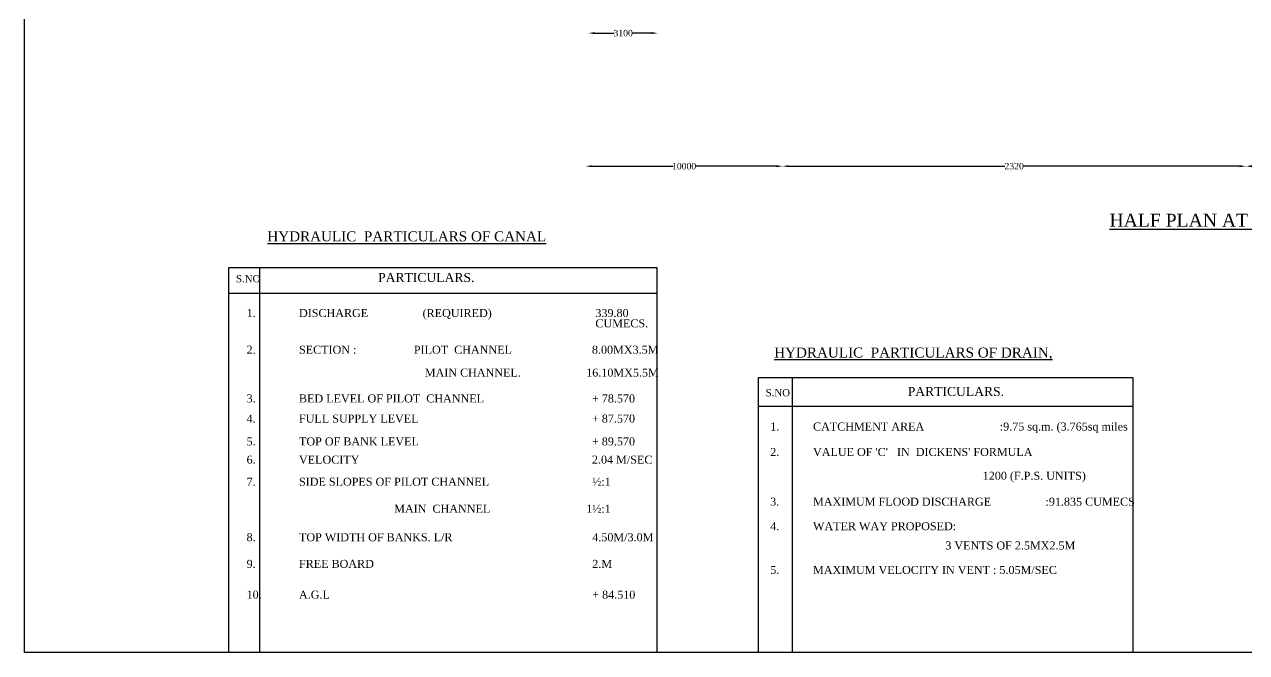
# Model space of a CAD drawing. Header units: millimetres. Extents: x 4623 to 200957, y 6604 to 110630.
# Drawn here: x 4623 to 65690, y 6604 to 38002 of the extents above; entities that cross this region are included whole.
import ezdxf

# ---------------------------------------------------------------- set-up
doc = ezdxf.new("R2010")
doc.units = ezdxf.units.MM
doc.header["$MEASUREMENT"] = 0
for name, color, linetype in [('DIM', 5, 'Continuous'), ('DWG.LINE', 10, 'Continuous'), ('TEXT', 7, 'Continuous')]:
    doc.layers.add(name, color=color, linetype=linetype)
doc.layers.add('TITLE', color=7, linetype='Continuous', lineweight=30)
doc.styles.get("Standard").update_dxf_attribs({"font": 'TIMES.TTF', "height": 320})
doc.dimstyles.get("Standard").update_dxf_attribs({"dimtxt": 320, "dimasz": 300, "dimexe": 0.18, "dimexo": 0.0625, "dimgap": 0.09, "dimtad": 0, "dimtih": 1, "dimtoh": 1, "dimdec": 0, "dimzin": 0, "dimdsep": 46, "dimtxsty": 'Standard', "dimcen": 300, "dimclrd": 5, "dimclre": 5, "dimclrt": 4, "dimadec": 0, "dimazin": 0, "dimtfac": 1, "dimtdec": 0, "dimtofl": 0, "dimtmove": 0, "dimatfit": 3, "dimfxl": 5, "dimfxlon": 1, "dimtolj": 1, "dimtzin": 0, "dimarcsym": 0})

# ---------------------------------------------------------------- blocks, each defined once
blk = doc.blocks.new('*D55')
at = {"layer": 'Defpoints', "color": 0, "ltscale": 0.2}
for p in [(32820, 37568), (36261, 37568), (36261, 37568)]:
    blk.add_point(p, dxfattribs=at)
at = {"layer": 'DIM', "color": 5, "lineweight": -2, "ltscale": 0.2}
for p, q in [((32820, 37568), (32820, 37568)), ((33120, 37568), (34086, 37568)), ((35961, 37568), (34995, 37568)), ((36261, 37568), (36261, 37568))]:
    blk.add_line(p, q, dxfattribs=at)
at = {"layer": 'DIM', "color": 5, "ltscale": 0.2}
for points in [[(33120, 37618), (33120, 37518), (32820, 37568)], [(35961, 37618), (35961, 37518), (36261, 37568)]]:
    blk.add_solid(points, dxfattribs=at)
at = {"layer": 'DIM', "color": 4, "ltscale": 0.2, "insert": (34540, 37568), "char_height": 320, "attachment_point": 5}
blk.add_mtext('\\A1;3100', dxfattribs=at)
blk = doc.blocks.new('*D102')
at = {"layer": 'Defpoints', "color": 0, "ltscale": 0.2}
for p in [(32671, 31040), (42501, 30916), (42501, 30916)]:
    blk.add_point(p, dxfattribs=at)
at = {"layer": 'DIM', "color": 5, "lineweight": -2, "ltscale": 0.2}
for p, q in [((32671, 30921), (32671, 30916)), ((32971, 30916), (37031, 30916)), ((42201, 30916), (38141, 30916)), ((42501, 30916), (42501, 30916))]:
    blk.add_line(p, q, dxfattribs=at)
at = {"layer": 'DIM', "color": 5, "ltscale": 0.2}
for points in [[(32971, 30966), (32971, 30866), (32671, 30916)], [(42201, 30966), (42201, 30866), (42501, 30916)]]:
    blk.add_solid(points, dxfattribs=at)
at = {"layer": 'DIM', "color": 4, "ltscale": 0.2, "insert": (37586, 30916), "char_height": 320, "attachment_point": 5}
blk.add_mtext('\\A1;10000', dxfattribs=at)
blk = doc.blocks.new('*D103')
at = {"layer": 'Defpoints', "color": 0, "ltscale": 0.2}
for p in [(42501, 30916), (65654, 30916), (65654, 30264)]:
    blk.add_point(p, dxfattribs=at)
at = {"layer": 'DIM', "color": 5, "lineweight": -2, "ltscale": 0.2}
for p, q in [((42501, 30916), (42501, 30916)), ((42801, 30916), (53619, 30916)), ((65354, 30916), (54537, 30916)), ((65654, 30911), (65654, 30916))]:
    blk.add_line(p, q, dxfattribs=at)
at = {"layer": 'DIM', "color": 5, "ltscale": 0.2}
for points in [[(42801, 30966), (42801, 30866), (42501, 30916)], [(65354, 30966), (65354, 30866), (65654, 30916)]]:
    blk.add_solid(points, dxfattribs=at)
at = {"layer": 'DIM', "color": 4, "ltscale": 0.2, "insert": (54078, 30916), "char_height": 320, "attachment_point": 5}
blk.add_mtext('\\A1;2320', dxfattribs=at)
blk = doc.blocks.new('*D104')
at = {"layer": 'Defpoints', "color": 0, "ltscale": 0.2}
for p in [(81714, 30916), (65654, 30264), (81714, 30338)]:
    blk.add_point(p, dxfattribs=at)
at = {"layer": 'DIM', "color": 5, "lineweight": -2, "ltscale": 0.2}
for p, q in [((65654, 30911), (65654, 30916)), ((65954, 30916), (73129, 30916)), ((81414, 30916), (74239, 30916)), ((81714, 30911), (81714, 30916))]:
    blk.add_line(p, q, dxfattribs=at)
at = {"layer": 'DIM', "color": 5, "ltscale": 0.2}
for points in [[(65954, 30966), (65954, 30866), (65654, 30916)], [(81414, 30966), (81414, 30866), (81714, 30916)]]:
    blk.add_solid(points, dxfattribs=at)
at = {"layer": 'DIM', "color": 4, "ltscale": 0.2, "insert": (73684, 30916), "char_height": 320, "attachment_point": 5}
blk.add_mtext('\\A1;16100', dxfattribs=at)

msp = doc.modelspace()

# ---------------------------------------------------------------- linework, layer by layer
at = {"layer": 'DWG.LINE', "ltscale": 0.2}
for points in [[(14840.5, 25851), (36217, 25851), (36217, 6604), (14840.5, 6604)], [(41301, 20345.5), (60010, 20345.5), (60010, 6604), (41301, 6604)]]:
    msp.add_lwpolyline(points, close=True, dxfattribs=at)
for points in [[(16374.5, 25851), (16374.5, 6604)], [(14840.5, 24566), (36217, 24566)], [(42993, 20345.5), (42993, 6604)], [(41301, 18923), (60010, 18923)]]:
    msp.add_lwpolyline(points, dxfattribs=at)
at = {"layer": 'TITLE', "ltscale": 0.2}
msp.add_lwpolyline([(200251, 6604), (4623, 6604), (4623, 110630.5), (200251, 110630.5)], close=True, dxfattribs=at)

# ---------------------------------------------------------------- texts
at = {"layer": 'TEXT', "ltscale": 0.2}
for s, height, p in [('S.NO', 360, (15192.1, 25112.4)), ('PARTICULARS.', 450, (22293.6, 25127.4)), ('1.', 400, (15723.6, 23375.4)), ('DISCHARGE                  (REQUIRED)', 400, (18341.6, 23375.4)), ('CUMECS.', 400, (33151.6, 22859.9)), ('339.80', 400, (33151.6, 23375.4)), ('2.', 400, (15723.6, 21542.9)), ('SECTION :                   PILOT  CHANNEL', 400, (18341.6, 21542.9)), ('8.00MX3.5M', 400, (32979.6, 21542.9)), ('MAIN CHANNEL.', 400, (24628.6, 20397.9)), ('16.10MX5.5M', 400, (32693.6, 20397.9)), ('S.NO', 360, (41656.1, 19414.9)), ('PARTICULARS.', 450, (48757.6, 19429.9)), ('3.', 400, (15723.6, 19107.4)), ('BED LEVEL OF PILOT  CHANNEL', 400, (18341.6, 19107.4)), ('+ 78.570', 400, (32979.6, 19107.4)), ('4.', 400, (15723.6, 18099.9)), ('FULL SUPPLY LEVEL', 400, (18341.6, 18099.9)), ('+ 87.570', 400, (32979.6, 18099.9)), ('1.', 400, (41888.6, 17702.4)), ('CATCHMENT AREA                         :9.75 sq.m. (3.765sq miles', 400, (44028.1, 17702.4)), ('5.', 400, (15723.6, 16959.4)), ('TOP OF BANK LEVEL ', 400, (18341.6, 16959.4)), ('+ 89.570', 400, (32979.6, 16959.4)), ('2.', 400, (41888.6, 16431.4)), ("VALUE OF 'C'   IN  DICKENS' FORMULA", 400, (44028.1, 16431.4)), ('6.', 400, (15723.6, 16046.9)), ('VELOCITY', 400, (18341.6, 16046.9)), ('2.04 M/SEC', 400, (32979.6, 16046.9)), ('7.', 400, (15723.6, 14944.4)), ('SIDE SLOPES OF PILOT CHANNEL ', 400, (18341.6, 14944.4)), ('½:1', 400, (32996.1, 14944.4)), ('1200 (F.P.S. UNITS)', 400, (52507.1, 15242.4)), ('3.', 400, (41888.6, 13946.4)), ('MAXIMUM FLOOD DISCHARGE                  :91.835 CUMECS ', 400, (44028.1, 13946.4)), ('MAIN  CHANNEL', 400, (23100.1, 13592.4)), ('1½:1', 400, (32693.6, 13592.4)), ('4.', 400, (41888.6, 12721.9)), ('WATER WAY PROPOSED:', 400, (44028.1, 12721.9)), ('8.', 400, (15723.6, 12168.9)), ('TOP WIDTH OF BANKS. L/R', 400, (18341.6, 12168.9)), ('4.50M/3.0M', 400, (32996.1, 12168.9)), ('3 VENTS OF 2.5MX2.5M', 400, (50638.6, 11757.4)), ('9.', 400, (15723.6, 10838.4)), ('FREE BOARD', 400, (18341.6, 10838.4)), ('2.M', 400, (32996.1, 10838.4)), ('5.', 400, (41888.6, 10533.4)), ('MAXIMUM VELOCITY IN VENT : 5.05M/SEC', 400, (44028.1, 10533.4)), ('10.', 400, (15723.6, 9298.4)), ('A.G.L', 400, (18341.6, 9298.4)), ('+ 84.510', 400, (32996.1, 9298.4))]:
    msp.add_text(s, height=height, dxfattribs=at).set_placement(p)
at = {"layer": 'TITLE', "ltscale": 0.2}
for s, height, p in [('%%UHALF PLAN AT TOP AND HALF PLAN AT FOUNDATION', 650, (58838.6, 27890.4)), ('%%UHYDRAULIC  PARTICULARS OF CANAL', 500, (16760.1, 27158.9)), ('%%UHYDRAULIC  PARTICULARS OF DRAIN,', 500, (42084.6, 21350.4))]:
    msp.add_text(s, height=height, dxfattribs=at).set_placement(p)

# ---------------------------------------------------------------- dimensions: what is measured, and where the dimension line sits
at = {"layer": 'DIM', "ltscale": 0.2}
for base, p1, p2, text, picture, middle in [((36261, 37568), (32820, 37568), (36261, 37568), '3100', '*D55', (34540.5, 37568)), ((42501, 30916), (32671, 31040), (42501, 30916), '10000', '*D102', (37586, 30916))]:
    dim = msp.add_linear_dim(base=base, p1=p1, p2=p2, text=text, dimstyle='Standard', dxfattribs=at)
    dim.commit()
    dim.dimension.update_dxf_attribs({"geometry": picture, "text_midpoint": middle})
for base, p1, p2, text, picture, middle in [((65654.5, 30916), (42501, 30916), (65654.5, 30264), '2320', '*D103', (54077.8, 30916)), ((81713.5, 30916), (65654.5, 30264), (81713.5, 30338.5), '16100', '*D104', (73684, 30916))]:
    dim = msp.add_linear_dim(base=base, p1=p1, p2=p2, text=text, dimstyle='Standard', override={"dimtmove": 1}, dxfattribs=at)
    dim.commit()
    dim.dimension.update_dxf_attribs({"geometry": picture, "text_midpoint": middle})

doc.saveas('drawing.dxf')
